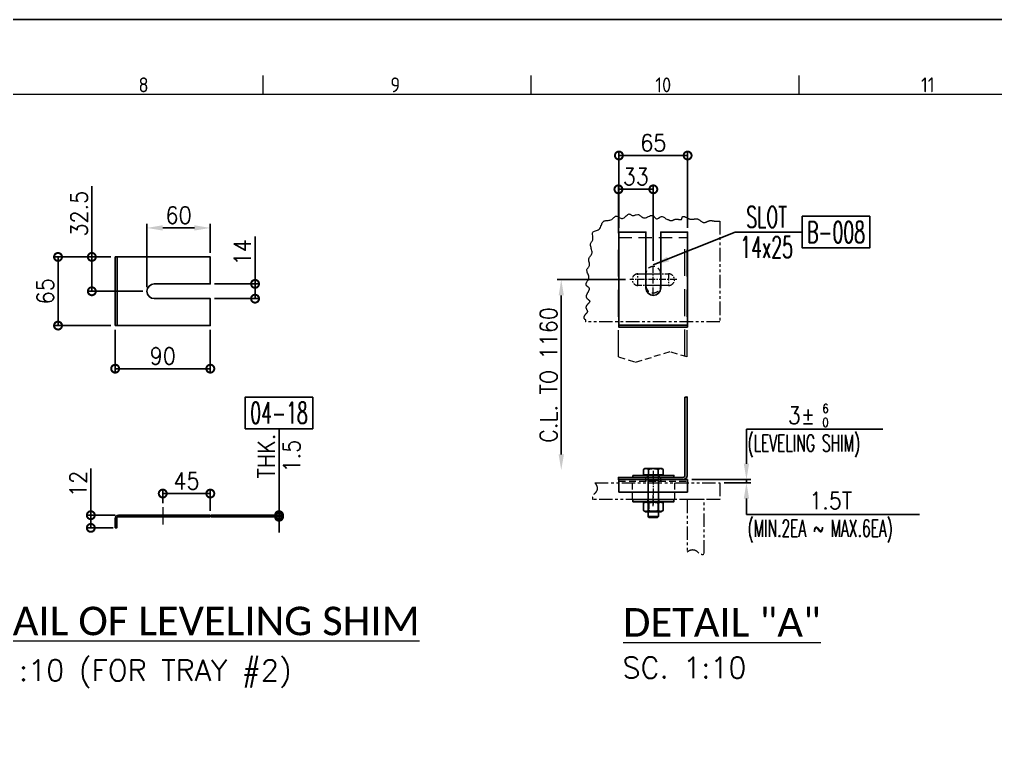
# Model space of a CAD drawing. Header units: inches. Extents: x -15980 to 45789, y -23276 to 2417.
# Drawn here: x 18650 to 20959, y -14637 to -12919 of the extents above; entities that cross this region are included whole.
import ezdxf
from ezdxf.enums import TextEntityAlignment as Align

# ---------------------------------------------------------------- set-up
doc = ezdxf.new("R2010")
doc.units = ezdxf.units.IN
doc.header["$MEASUREMENT"] = 0
for name, pattern in [('CENTER', [50.8, 31.75, -6.35, 6.35, -6.35]), ('HIDDEN', [9.525, 6.35, -3.175]), ('HIDDENX2', [19.05, 12.7, -6.35]), ('PHANTOMX2', [127, 63.5, -12.7, 12.7, -12.7, 12.7, -12.7])]:
    doc.linetypes.add(name, pattern=pattern)
for name, color, linetype, lineweight in [('CADRE', 254, 'Continuous', 5), ('Center line', 181, 'CENTER', 5), ('HATCH', 130, 'PHANTOMX2', 9), ('HIDDEN', 211, 'HIDDEN', 5), ('HIDDEN LINES', 211, 'HIDDENX2', 5), ('Plot Plan', 9, 'Continuous', 0), ('TEXT', 2, 'Continuous', 13)]:
    doc.layers.add(name, color=color, linetype=linetype, lineweight=lineweight)
doc.layers.add('dim', color=82, linetype='Continuous')
doc.layers.add('Main', color=50, linetype='Continuous')
doc.styles.add('ISO Proportional', font='isocp.shx')
doc.styles.add('ROMANS', font='ROMANS.shx', dxfattribs={"width": 0.9, "bigfont": '@extfont2.shx'})
doc.styles.add('style4', font='calibri.ttf')
doc.dimstyles.new('2.5x25', dxfattribs={"dimscale": 25, "dimtxt": 1.6, "dimasz": 1.5, "dimexe": 0.4, "dimexo": 0.4, "dimgap": 0.4, "dimtad": 1, "dimlfac": 0.4, "dimdsep": 46, "dimtxsty": 'ROMANS', "dimcen": 0, "dimclrd": 256, "dimclre": 256, "dimclrt": 2, "dimadec": 0, "dimazin": 0, "dimtfac": 1, "dimtmove": 0, "dimatfit": 3, "dimfxl": 0.7, "dimlwd": -1, "dimlwe": -1, "dimarcsym": 1})

# ---------------------------------------------------------------- blocks, each defined once
blk = doc.blocks.new('A$C1d663255')
blk.add_line((30, 12), (30, 10.5))
blk.add_lwpolyline([(0, 0), (0, 9, -0.414214), (3, 12), (90, 12), (90, 10.5), (3, 10.5, 0.414214), (1.5, 9), (1.5, 0)], format="xyb", close=True)
at = {"layer": 'Center line'}
blk.add_line((45, 19.5), (45, 3.03), dxfattribs=at)
blk = doc.blocks.new('A$C1850d21e')
blk.add_line((2, 0), (2, 65))
blk.add_lwpolyline([(0, 0), (0, 65), (90, 65), (90, 39.5), (37, 39.5, 1), (37, 25.5), (90, 25.5), (90, 0)], format="xyb", close=True)
blk = doc.blocks.new('_DotSmall')
at = {"color": 0, "linetype": 'ByBlock', "const_width": 0.5}
blk.add_lwpolyline([(-0.0625, 0, 1), (0.0625, 0, 1)], format="xyb", close=True, dxfattribs=at)
blk = doc.blocks.new('*D702')
at = {"layer": 'Defpoints', "color": 0, "transparency": 16777216}
for p in [(18876.5, -13643.4), (19101.5, -13643.4), (18876.5, -13745.4)]:
    blk.add_point(p, dxfattribs=at)
at = {"layer": 'dim', "transparency": 16777216}
for p, q in [((18876.5, -13653.4), (18876.5, -13755.4)), ((19101.5, -13653.4), (19101.5, -13755.4)), ((19101.5, -13745.4), (18876.5, -13745.4))]:
    blk.add_line(p, q, dxfattribs=at)
at = {"layer": 'dim', "transparency": 16777216, "xscale": 37.5, "yscale": 37.5, "zscale": 37.5, "rotation": 180}
blk.add_blockref('_DotSmall', (18876.5, -13745.4), dxfattribs=at)
at = {"layer": 'dim', "transparency": 16777216, "xscale": 37.5, "yscale": 37.5, "zscale": 37.5}
blk.add_blockref('_DotSmall', (19101.5, -13745.4), dxfattribs=at)
at = {"layer": 'dim', "color": 2, "transparency": 16777216, "insert": (18989, -13715.4), "char_height": 40, "attachment_point": 5, "style": 'ROMANS'}
blk.add_mtext('90', dxfattribs=at)
blk = doc.blocks.new('*D703')
at = {"layer": 'Defpoints', "color": 0, "transparency": 16777216}
for p in [(19101.5, -13544.7), (19207.4, -13544.7), (19101.5, -13579.7)]:
    blk.add_point(p, dxfattribs=at)
at = {"layer": 'dim', "transparency": 16777216}
for p, q in [((19207.4, -13544.7), (19207.4, -13432.3)), ((19111.5, -13544.7), (19217.4, -13544.7)), ((19207.4, -13579.7), (19207.4, -13544.7)), ((19111.5, -13579.7), (19217.4, -13579.7))]:
    blk.add_line(p, q, dxfattribs=at)
at = {"layer": 'dim', "transparency": 16777216, "xscale": 37.5, "yscale": 37.5, "zscale": 37.5}
for p, rotation in [((19207.4, -13544.7), 90), ((19207.4, -13579.7), 270)]:
    blk.add_blockref('_DotSmall', p, dxfattribs=dict(at, rotation=rotation))
at = {"layer": 'dim', "color": 2, "transparency": 16777216, "insert": (19177.4, -13469.8), "char_height": 40, "attachment_point": 5, "rotation": 90, "style": 'ROMANS'}
blk.add_mtext('14', dxfattribs=at)
blk = doc.blocks.new('*D704')
at = {"layer": 'Defpoints', "color": 0, "transparency": 16777216}
for p in [(18951.5, -13412.3), (19101.5, -13480.9), (18951.5, -13562.2)]:
    blk.add_point(p, dxfattribs=at)
at = {"layer": 'dim', "transparency": 16777216}
for p, q in [((18951.5, -13552.2), (18951.5, -13402.3)), ((19064, -13412.3), (18989, -13412.3)), ((19101.5, -13470.9), (19101.5, -13402.3))]:
    blk.add_line(p, q, dxfattribs=at)
for points in [[(18989, -13406), (18989, -13418.5), (18951.5, -13412.3)], [(19064, -13406), (19064, -13418.5), (19101.5, -13412.3)]]:
    blk.add_solid(points, dxfattribs=at)
at = {"layer": 'dim', "color": 2, "transparency": 16777216, "insert": (19026.5, -13382.3), "char_height": 40, "attachment_point": 5, "style": 'ROMANS'}
blk.add_mtext('60', dxfattribs=at)
blk = doc.blocks.new('*D705')
at = {"layer": 'Defpoints', "color": 0, "transparency": 16777216}
for p in [(18821.2, -13480.9), (18876.5, -13480.9), (18951.5, -13562.2)]:
    blk.add_point(p, dxfattribs=at)
at = {"layer": 'dim', "transparency": 16777216}
for p, q in [((18821.2, -13480.9), (18821.2, -13313.7)), ((18866.5, -13480.9), (18811.2, -13480.9)), ((18821.2, -13562.2), (18821.2, -13480.9)), ((18941.5, -13562.2), (18811.2, -13562.2))]:
    blk.add_line(p, q, dxfattribs=at)
at = {"layer": 'dim', "transparency": 16777216, "xscale": 37.5, "yscale": 37.5, "zscale": 37.5}
for p, rotation in [((18821.2, -13480.9), 90), ((18821.2, -13562.2), 270)]:
    blk.add_blockref('_DotSmall', p, dxfattribs=dict(at, rotation=rotation))
at = {"layer": 'dim', "color": 2, "transparency": 16777216, "insert": (18791.2, -13378.6), "char_height": 40, "attachment_point": 5, "rotation": 90, "style": 'ROMANS'}
blk.add_mtext('32.5', dxfattribs=at)
blk = doc.blocks.new('*D706')
at = {"layer": 'Defpoints', "color": 0, "transparency": 16777216}
for p in [(18741.2, -13480.9), (18876.5, -13480.9), (18876.5, -13643.4)]:
    blk.add_point(p, dxfattribs=at)
at = {"layer": 'dim', "transparency": 16777216}
for p, q in [((18866.5, -13480.9), (18731.2, -13480.9)), ((18741.2, -13643.4), (18741.2, -13480.9)), ((18866.5, -13643.4), (18731.2, -13643.4))]:
    blk.add_line(p, q, dxfattribs=at)
at = {"layer": 'dim', "transparency": 16777216, "xscale": 37.5, "yscale": 37.5, "zscale": 37.5}
for p, rotation in [((18741.2, -13480.9), 90), ((18741.2, -13643.4), 270)]:
    blk.add_blockref('_DotSmall', p, dxfattribs=dict(at, rotation=rotation))
at = {"layer": 'dim', "color": 2, "transparency": 16777216, "insert": (18711.2, -13562.2), "char_height": 40, "attachment_point": 5, "rotation": 90, "style": 'ROMANS'}
blk.add_mtext('65', dxfattribs=at)
blk = doc.blocks.new('*D707')
at = {"layer": 'Defpoints', "color": 0, "transparency": 16777216}
for p in [(19101.5, -14041), (18989, -14073.4), (19101.5, -14092.2)]:
    blk.add_point(p, dxfattribs=at)
at = {"layer": 'dim', "transparency": 16777216}
for p, q in [((18989, -14063.4), (18989, -14031)), ((19101.5, -14082.2), (19101.5, -14031)), ((18989, -14041), (19101.5, -14041))]:
    blk.add_line(p, q, dxfattribs=at)
at = {"layer": 'dim', "transparency": 16777216, "xscale": 37.5, "yscale": 37.5, "zscale": 37.5, "rotation": 180}
blk.add_blockref('_DotSmall', (18989, -14041), dxfattribs=at)
at = {"layer": 'dim', "transparency": 16777216, "xscale": 37.5, "yscale": 37.5, "zscale": 37.5}
blk.add_blockref('_DotSmall', (19101.5, -14041), dxfattribs=at)
at = {"layer": 'dim', "color": 2, "transparency": 16777216, "insert": (19045.3, -14011), "char_height": 40, "attachment_point": 5, "style": 'ROMANS'}
blk.add_mtext('45', dxfattribs=at)
blk = doc.blocks.new('*D708')
at = {"layer": 'Defpoints', "color": 0, "transparency": 16777216}
for p in [(18818.8, -14092.2), (18886.5, -14092.2), (18881.5, -14122.2)]:
    blk.add_point(p, dxfattribs=at)
at = {"layer": 'dim', "transparency": 16777216}
for p, q in [((18818.8, -14092.2), (18818.8, -13981.5)), ((18876.5, -14092.2), (18808.8, -14092.2)), ((18818.8, -14122.2), (18818.8, -14092.2)), ((18871.5, -14122.2), (18808.8, -14122.2))]:
    blk.add_line(p, q, dxfattribs=at)
at = {"layer": 'dim', "transparency": 16777216, "xscale": 37.5, "yscale": 37.5, "zscale": 37.5}
for p, rotation in [((18818.8, -14092.2), 90), ((18818.8, -14122.2), 270)]:
    blk.add_blockref('_DotSmall', p, dxfattribs=dict(at, rotation=rotation))
at = {"layer": 'dim', "color": 2, "transparency": 16777216, "insert": (18788.8, -14018.1), "char_height": 40, "attachment_point": 5, "rotation": 90, "style": 'ROMANS'}
blk.add_mtext('12', dxfattribs=at)
blk = doc.blocks.new('*D709')
at = {"layer": 'Defpoints', "color": 0, "transparency": 16777216}
for p in [(19093.4, -14092.2), (19093.4, -14095.9), (19264.1, -14092.2)]:
    blk.add_point(p, dxfattribs=at)
at = {"layer": 'dim', "transparency": 16777216}
for p, q in [((19264.1, -14092.2), (19264.1, -13887.4)), ((19103.4, -14092.2), (19274.1, -14092.2)), ((19103.4, -14095.9), (19274.1, -14095.9)), ((19264.1, -14095.9), (19264.1, -14092.2)), ((19264.1, -14095.9), (19264.1, -14133.4))]:
    blk.add_line(p, q, dxfattribs=at)
at = {"layer": 'dim', "transparency": 16777216, "xscale": 37.5, "yscale": 37.5, "zscale": 37.5}
for p, rotation in [((19264.1, -14092.2), 270), ((19264.1, -14095.9), 90)]:
    blk.add_blockref('_DotSmall', p, dxfattribs=dict(at, rotation=rotation))
at = {"layer": 'dim', "color": 2, "transparency": 16777216, "char_height": 40, "attachment_point": 5, "rotation": 90, "style": 'ROMANS'}
for s, insert in [('THK.', (19234.1, -13952.3)), ('1.5', (19294.1, -13952.3))]:
    blk.add_mtext(s, dxfattribs=dict(at, insert=insert))
blk = doc.blocks.new('A$C8f29f892')
at = {"ltscale": 0.1}
blk.add_lwpolyline([(36.67, 0), (7.67, 0, -1), (7.67, 11), (36.67, 11, -1)], format="xyb", close=True, dxfattribs=at)
at = {"layer": 'Center line', "ltscale": 0.2}
for p, q in [((7.67, 0), (7.67, 11)), ((36.67, 11), (36.67, 0)), ((0, 5.5), (44.35, 5.5))]:
    blk.add_line(p, q, dxfattribs=at)
blk = doc.blocks.new('A$C29e43dee')
at = {"layer": 'Center line', "ltscale": 0.2}
for p, q in [((65.71, 75.03), (65.71, 102.86)), ((58.71, 94.44), (72.71, 94.44)), ((72.71, 83.44), (58.71, 83.44))]:
    blk.add_line(p, q, dxfattribs=at)
at = {"layer": 'HATCH', "linetype": 'Continuous'}
for p, q in [((28.32, 147.69), (28.94, 148.21)), ((28.94, 148.21), (29.57, 148.63)), ((29.57, 148.63), (30.09, 148.94)), ((30.09, 148.94), (30.72, 149.15)), ((30.72, 149.15), (31.34, 149.05)), ((31.34, 149.05), (32.07, 148.73)), ((32.07, 148.73), (32.69, 148.32)), ((32.69, 148.32), (33.42, 147.9)), ((33.42, 147.9), (34.88, 147.07)), ((38.01, 147.59), (38.74, 148.11)), ((38.74, 148.11), (39.47, 148.73)), ((39.47, 148.73), (40.19, 149.46)), ((40.19, 149.46), (40.92, 150.09)), ((40.92, 150.09), (41.65, 150.61)), ((41.65, 150.61), (42.17, 150.92)), ((42.17, 150.92), (42.8, 151.13)), ((42.8, 151.13), (43.32, 151.03)), ((43.32, 151.03), (43.84, 150.92)), ((43.84, 150.92), (44.26, 150.61)), ((44.26, 150.61), (44.78, 150.3)), ((44.78, 150.3), (45.19, 149.98)), ((45.19, 149.98), (45.72, 149.78)), ((45.72, 149.78), (46.34, 149.67)), ((46.34, 149.67), (46.86, 149.67)), ((46.86, 149.67), (47.59, 149.78)), ((47.59, 149.78), (48.22, 149.98)), ((48.22, 149.98), (48.94, 150.19)), ((48.94, 150.19), (49.57, 150.4)), ((49.57, 150.4), (51.03, 150.61)), ((51.03, 150.61), (51.65, 150.51)), ((51.65, 150.51), (52.38, 150.19)), ((52.38, 150.19), (53.01, 149.78)), ((53.01, 149.78), (53.63, 149.36)), ((53.63, 149.36), (54.26, 148.84)), ((54.26, 148.84), (54.99, 148.32)), ((54.99, 148.32), (55.72, 147.9)), ((55.72, 147.9), (56.44, 147.59)), ((58.22, 147.59), (59.15, 147.9)), ((59.15, 147.9), (60.19, 148.32)), ((60.19, 148.32), (61.24, 148.73)), ((61.24, 148.73), (62.17, 149.15)), ((62.17, 149.15), (63.11, 149.57)), ((63.11, 149.57), (64.05, 149.78)), ((64.05, 149.78), (64.78, 149.78)), ((64.78, 149.78), (65.4, 149.67)), ((65.4, 149.67), (66.03, 149.26)), ((66.03, 149.26), (66.44, 148.73)), ((66.44, 148.73), (66.86, 148.21)), ((66.86, 148.21), (67.69, 147.17)), ((70.51, 147.17), (71.97, 148.01)), ((71.97, 148.01), (72.69, 148.42)), ((72.69, 148.42), (73.53, 148.63)), ((73.53, 148.63), (74.26, 148.63)), ((74.26, 148.63), (74.99, 148.53)), ((74.99, 148.53), (75.61, 148.11)), ((75.61, 148.11), (76.34, 147.69)), ((15.61, 138.42), (16.03, 139.46)), ((16.03, 139.46), (16.55, 140.51)), ((16.55, 140.51), (17.38, 142.59)), ((17.38, 142.59), (17.9, 143.42)), ((17.9, 143.42), (18.53, 144.05)), ((18.53, 144.05), (19.26, 144.57)), ((19.26, 144.57), (20.09, 144.78)), ((20.09, 144.78), (20.92, 144.98)), ((20.92, 144.98), (21.86, 145.09)), ((21.86, 145.09), (22.9, 145.09)), ((22.9, 145.09), (23.84, 145.19)), ((23.84, 145.19), (24.67, 145.3)), ((24.67, 145.3), (25.61, 145.51)), ((25.61, 145.51), (26.34, 145.92)), ((26.34, 145.92), (27.07, 146.44)), ((27.07, 146.44), (27.69, 147.07)), ((27.69, 147.07), (28.32, 147.69)), ((34.88, 147.07), (35.72, 146.86)), ((35.72, 146.86), (36.44, 146.86)), ((36.44, 146.86), (37.17, 147.07)), ((37.17, 147.07), (38.01, 147.59)), ((56.44, 147.59), (57.28, 147.48)), ((57.28, 147.48), (58.22, 147.59)), ((67.69, 147.17), (68.22, 146.86)), ((68.22, 146.86), (68.63, 146.65)), ((68.63, 146.65), (69.26, 146.65)), ((69.26, 146.65), (69.88, 146.86)), ((69.88, 146.86), (70.51, 147.17)), ((76.34, 147.69), (77.07, 147.17)), ((77.07, 147.17), (77.69, 146.65)), ((77.69, 146.65), (78.42, 146.23)), ((78.42, 146.23), (79.15, 145.92)), ((79.15, 145.92), (79.88, 145.82)), ((79.88, 145.82), (79.99, 145.82)), ((8.11, 132.59), (8.22, 133.32)), ((8.22, 131.86), (8.11, 132.59)), ((8.22, 133.32), (8.42, 133.94)), ((8.42, 129.98), (8.22, 131.86)), ((8.42, 133.94), (8.84, 134.36)), ((8.63, 129.15), (8.42, 129.98)), ((8.84, 134.36), (9.47, 134.67)), ((9.47, 134.67), (10.19, 134.98)), ((10.19, 134.98), (11.03, 135.19)), ((11.03, 135.19), (11.97, 135.4)), ((11.97, 135.4), (12.8, 135.71)), ((12.8, 135.71), (13.63, 136.13)), ((13.63, 136.13), (14.47, 136.76)), ((14.47, 136.76), (15.09, 137.48)), ((15.09, 137.48), (15.61, 138.42)), ((6.24, 122.17), (6.34, 122.9)), ((6.34, 121.34), (6.24, 122.17)), ((6.34, 122.9), (6.65, 123.63)), ((6.55, 120.4), (6.34, 121.34)), ((6.76, 119.36), (6.55, 120.4)), ((6.65, 123.63), (6.97, 124.26)), ((6.97, 124.26), (7.38, 124.78)), ((7.38, 124.78), (7.8, 125.4)), ((7.8, 125.4), (8.11, 126.03)), ((8.11, 126.03), (8.42, 126.65)), ((8.42, 126.65), (8.63, 127.38)), ((8.63, 127.38), (8.63, 129.15)), ((5.82, 110.82), (6.34, 111.55)), ((6.34, 111.55), (6.86, 112.17)), ((7.07, 118.32), (6.76, 119.36)), ((6.86, 112.17), (7.28, 112.9)), ((7.38, 117.38), (7.07, 118.32)), ((7.28, 112.9), (7.59, 113.63)), ((7.59, 116.34), (7.38, 117.38)), ((7.8, 115.4), (7.59, 116.34)), ((7.59, 113.63), (7.8, 114.46)), ((7.8, 114.46), (7.8, 115.4)), ((4.67, 108.01), (4.78, 108.73)), ((4.67, 107.17), (4.67, 108.01)), ((4.78, 106.34), (4.67, 107.17)), ((4.78, 108.73), (4.99, 109.46)), ((4.99, 105.51), (4.78, 106.34)), ((4.78, 101.23), (5.09, 101.86)), ((4.99, 109.46), (5.4, 110.19)), ((5.19, 104.67), (4.99, 105.51)), ((5.09, 101.86), (5.3, 102.48)), ((5.3, 103.94), (5.19, 104.67)), ((5.4, 103.11), (5.3, 103.94)), ((5.3, 102.48), (5.4, 103.11)), ((5.4, 110.19), (5.82, 110.82)), ((2.8, 97.69), (2.9, 98.42)), ((3.01, 96.96), (2.8, 97.69)), ((2.9, 98.42), (3.22, 99.05)), ((3.22, 96.03), (3.01, 96.96)), ((3.22, 99.05), (3.53, 99.57)), ((3.53, 95.09), (3.22, 96.03)), ((3.53, 99.57), (3.94, 100.19)), ((3.94, 94.15), (3.53, 95.09)), ((3.94, 100.19), (4.36, 100.71)), ((4.26, 93.11), (3.94, 94.15)), ((4.57, 92.17), (4.26, 93.11)), ((4.36, 100.71), (4.78, 101.23)), ((4.26, 88.84), (4.36, 89.05)), ((4.36, 89.05), (4.67, 90.09)), ((4.67, 91.13), (4.57, 92.17)), ((4.67, 90.09), (4.67, 91.13))]:
    blk.add_line(p, q, dxfattribs=at)
at = {"layer": 'HATCH', "ltscale": 0.2}
blk.add_lwpolyline([(128.71, 144.31), (128.71, 48.94), (1.5, 48.94)], dxfattribs=at)
at = {"layer": 'HATCH'}
for points in [[(79.99, 145.82), (82.97, 144.81), (85.38, 145.8), (89.03, 146.14), (92.52, 146.22), (93.18, 148.21), (100.32, 146.3), (107.8, 146.38), (113.71, 142.98), (118.42, 144.64), (124.48, 144.31), (128.71, 144.31)], [(4.26, 88.84), (2.03, 83.65), (4.7, 81.39), (4.16, 77.66), (2.43, 71.81), (5.5, 68.61), (3.23, 65.29), (1.96, 62.41), (3.37, 58.63), (0.84, 55.31), (0.3, 52.11), (1.5, 50.92), (1.5, 48.94)]]:
    blk.add_spline(points, degree=3, dxfattribs=at)
at = {"layer": 'HIDDEN LINES', "ltscale": 2}
for p, q in [((32.71, 15.72), (32.71, 128.94)), ((95.71, 16.33), (95.71, 128.94)), ((97.71, 15.72), (97.71, 128.94))]:
    blk.add_line(p, q, dxfattribs=at)
at = {"layer": 'HIDDEN LINES'}
blk.add_line((32.71, 128.94), (97.71, 128.94), dxfattribs=at)
at = {"layer": 'HIDDEN LINES', "ltscale": 0.5}
for p, q in [((81.46, 20.72), (65.21, 15.72)), ((97.71, 15.72), (81.46, 20.72)), ((32.71, 15.72), (48.96, 10.72)), ((48.96, 10.72), (65.21, 15.72))]:
    blk.add_line(p, q, dxfattribs=at)
blk.add_lwpolyline([(58.71, 94.44, -1), (72.71, 94.44), (72.71, 83.44, -1), (58.71, 83.44)], format="xyb", close=True, dxfattribs=at)
at = {"layer": 'HATCH', "rotation": 180}
blk.add_blockref('A$C8f29f892', (87.88, 94.44), dxfattribs=at)
blk = doc.blocks.new('A$Ca02f13f2')
for p, q in [((0, 12), (65, 12)), ((0, 0), (0, 12)), ((25.5, 12), (25.5, 10.32)), ((39.5, 12), (39.5, 10)), ((65, 12), (65, 0)), ((65, 0), (0, 0))]:
    blk.add_line(p, q)
at = {"layer": 'HIDDEN'}
blk.add_line((0, 10.5), (65, 10.5), dxfattribs=at)
blk = doc.blocks.new('A$C3d0d33a0')
at = {"layer": 'Main'}
for p, q in [((1.24, 46.4), (0, 45.68)), ((1.24, 46.4), (17.24, 46.4)), ((17.24, 46.4), (18.48, 45.68)), ((0, 40.6), (0, 45.68)), ((0, 40.6), (18.48, 40.6)), ((1.93, 40.6), (1.93, 40)), ((1.93, 40), (16.56, 40)), ((4.24, 40), (4.24, 35.5)), ((4.62, 40.6), (4.62, 45.68)), ((13.86, 40.6), (13.86, 45.68)), ((14.24, 40), (14.24, 35.5)), ((16.56, 40.6), (16.56, 40)), ((18.48, 40.6), (18.48, 45.68)), ((14.24, 35.5), (4.24, 35.5)), ((5.05, 35.5), (4.24, 35.03)), ((4.24, 35.03), (4.24, 0.92)), ((4.24, 35.03), (14.24, 35.03)), ((13.43, 35.5), (14.24, 35.03)), ((14.24, 35.03), (14.24, 0.92)), ((4.24, 0.92), (14.24, 0.92)), ((5.16, 0), (4.24, 0.92)), ((5.16, 0), (13.32, 0)), ((13.32, 0), (14.24, 0.92))]:
    blk.add_line(p, q, dxfattribs=at)
for points, weights in [([(4.62, 45.68), (2.31, 47.02), (0, 45.68)], [1, 1.15455095302, 1]), ([(9.24, 46.4), (7.09, 46.4), (4.62, 45.68)], [1, 1.0380269746, 1]), ([(13.86, 45.68), (11.39, 46.4), (9.24, 46.4)], [1, 1.0380269746, 1]), ([(18.48, 45.68), (16.17, 47.02), (13.86, 45.68)], [1, 1.15455095302, 1])]:
    blk.add_rational_spline(points, weights, degree=2, dxfattribs=at)
blk = doc.blocks.new('A$C705c997b')
at = {"layer": 'HIDDEN'}
for p, q in [((5.05, 9.03), (4.24, 9.5)), ((13.43, 9.03), (14.24, 9.5)), ((5.05, 0.47), (4.24, 0)), ((5.05, 9.03), (13.43, 9.03)), ((5.05, 9.03), (5.05, 0.47)), ((13.43, 0.47), (5.05, 0.47)), ((13.43, 9.03), (13.43, 0.47)), ((13.43, 0.47), (14.24, 0))]:
    blk.add_line(p, q, dxfattribs=at)
at = {"layer": 'Main'}
for p, q in [((1.99, 9.5), (0, 8.35)), ((16.49, 9.5), (1.99, 9.5)), ((16.49, 9.5), (18.48, 8.35)), ((0, 1.15), (0, 8.35)), ((1.99, 0), (0, 1.15)), ((4.62, 1.15), (4.62, 8.35)), ((13.86, 1.15), (13.86, 8.35)), ((16.49, 0), (18.48, 1.15)), ((18.48, 1.15), (18.48, 8.35)), ((16.49, 0), (1.99, 0))]:
    blk.add_line(p, q, dxfattribs=at)
for points in [[(4.62, 8.35), (2.31, 9.68), (0, 8.35)], [(0, 1.15), (2.31, -0.18), (4.62, 1.15)], [(13.86, 8.35), (9.24, 9.68), (4.62, 8.35)], [(4.62, 1.15), (9.24, -0.18), (13.86, 1.15)], [(18.48, 8.35), (16.17, 9.68), (13.86, 8.35)], [(13.86, 1.15), (16.17, -0.18), (18.48, 1.15)]]:
    blk.add_rational_spline(points, [1, 1.15470053838, 1], degree=2, dxfattribs=at)
blk = doc.blocks.new('A$Cabe476d8')
at = {"layer": 'Center line'}
blk.add_line((19.5, 10.4), (19.5, 0), dxfattribs=at)
at = {"layer": 'HIDDEN'}
for p, q in [((14, 4.2), (14, 6.2)), ((25, 6.2), (25, 4.2))]:
    blk.add_line(p, q, dxfattribs=at)
at = {"layer": 'Main'}
blk.add_lwpolyline([(0, 6.2), (39, 6.2), (39, 4.2), (0, 4.2)], close=True, dxfattribs=at)
blk = doc.blocks.new('A$Ce41982fa')
blk.add_lwpolyline([(87.52, 148.8), (87.52, 74.81, -0.414214), (85.52, 72.81), (24.52, 72.81), (24.52, 70.81), (85.52, 70.81, 0.414214), (89.52, 74.81), (89.52, 149.01)], format="xyb")
blk.add_open_spline([(87.52, 148.8), (87.75, 148.93), (88.12, 149.14), (88.68, 148.73), (89.07, 149.2), (89.46, 148.99), (89.52, 149.01)], degree=3, knots=[0, 0, 0, 0, 0.726186, 1.174167, 1.608493, 1.987946, 1.987946, 1.987946, 1.987946])
at = {"layer": 'Center line', "ltscale": 0.1}
blk.add_line((57.52, 68.31), (57.52, 75.31), dxfattribs=at)
at = {"layer": 'Center line', "ltscale": 0.2}
blk.add_line((57.52, 72.47), (57.52, 47.15), dxfattribs=at)
at = {"layer": 'HATCH', "ltscale": 0.2}
for points in [[(2.26, 67.81), (120.52, 67.81), (120.52, 51.81), (0.76, 51.81)], [(105.52, 0.76), (105.52, 51.81), (89.52, 51.81), (89.52, 2.26)]]:
    blk.add_lwpolyline(points, dxfattribs=at)
for points in [[(2.26, 67.81), (4.46, 63.07), (2.92, 58.47), (0.76, 56.03), (0.76, 51.81), (1.51, 51.89)], [(89.52, 2.26), (94.26, 4.46), (98.86, 2.92), (101.3, 0.76), (105.52, 0.76), (105.44, 1.51)]]:
    blk.add_spline(points, degree=3, dxfattribs=at)
at = {"layer": 'HIDDEN'}
for p, q in [((37.52, 67.81), (37.52, 51.81)), ((77.52, 67.81), (77.52, 51.81))]:
    blk.add_line(p, q, dxfattribs=at)
at = {"layer": 'HIDDEN', "ltscale": 0.2}
for p, q in [((50.52, 70.81), (50.52, 72.81)), ((64.52, 70.81), (64.52, 72.81))]:
    blk.add_line(p, q, dxfattribs=at)
for name, p in [('A$Cabe476d8', (38.02, 68.61)), ('A$C3d0d33a0', (48.28, 34.81)), ('A$Ca02f13f2', (25.02, 58.81)), ('A$C705c997b', (48.28, 40.31))]:
    blk.add_blockref(name, p)
at = {"xscale": -1, "rotation": 180}
blk.add_blockref('A$Cabe476d8', (38.02, 56.01), dxfattribs=at)
blk = doc.blocks.new('*D710')
at = {"layer": 'Defpoints', "color": 0, "transparency": 16777216}
for p in [(20094.2, -13534.7), (19931.9, -13985.9), (19931.9, -13985.9)]:
    blk.add_point(p, dxfattribs=at)
at = {"layer": 'dim', "transparency": 16777216}
for p, q in [((20084.2, -13534.7), (19921.9, -13534.7)), ((19931.9, -13572.2), (19931.9, -13948.4))]:
    blk.add_line(p, q, dxfattribs=at)
for points in [[(19925.7, -13572.2), (19938.2, -13572.2), (19931.9, -13534.7)], [(19925.7, -13948.4), (19938.2, -13948.4), (19931.9, -13985.9)]]:
    blk.add_solid(points, dxfattribs=at)
at = {"layer": 'dim', "color": 2, "transparency": 16777216, "insert": (19901.9, -13760.3), "char_height": 40, "attachment_point": 5, "rotation": 90, "style": 'ROMANS'}
blk.add_mtext('C.L. TO 1160', dxfattribs=at)
blk = doc.blocks.new('*D711')
at = {"layer": 'Defpoints', "color": 0, "transparency": 16777216}
for p in [(20068.4, -13240.9), (20068.4, -13422.2), (20230.9, -13422.2)]:
    blk.add_point(p, dxfattribs=at)
at = {"layer": 'dim', "transparency": 16777216}
for p, q in [((20068.4, -13412.2), (20068.4, -13230.9)), ((20230.9, -13412.2), (20230.9, -13230.9)), ((20230.9, -13240.9), (20068.4, -13240.9))]:
    blk.add_line(p, q, dxfattribs=at)
at = {"layer": 'dim', "transparency": 16777216, "xscale": 37.5, "yscale": 37.5, "zscale": 37.5, "rotation": 180}
blk.add_blockref('_DotSmall', (20068.4, -13240.9), dxfattribs=at)
at = {"layer": 'dim', "transparency": 16777216, "xscale": 37.5, "yscale": 37.5, "zscale": 37.5}
blk.add_blockref('_DotSmall', (20230.9, -13240.9), dxfattribs=at)
at = {"layer": 'dim', "color": 2, "transparency": 16777216, "insert": (20149.7, -13210.9), "char_height": 40, "attachment_point": 5, "style": 'ROMANS'}
blk.add_mtext('65', dxfattribs=at)
blk = doc.blocks.new('*D644')
at = {"layer": 'Defpoints', "color": 0, "transparency": 16777216}
for p in [(20067.2, -13320.9), (20067.2, -13434.7), (20149.7, -13499.9)]:
    blk.add_point(p, dxfattribs=at)
at = {"layer": 'dim', "transparency": 16777216}
for p, q in [((20067.2, -13424.7), (20067.2, -13310.9)), ((20149.7, -13320.9), (20067.2, -13320.9)), ((20149.7, -13489.9), (20149.7, -13310.9))]:
    blk.add_line(p, q, dxfattribs=at)
at = {"layer": 'dim', "transparency": 16777216, "xscale": 37.5, "yscale": 37.5, "zscale": 37.5, "rotation": 180}
blk.add_blockref('_DotSmall', (20067.2, -13320.9), dxfattribs=at)
at = {"layer": 'dim', "transparency": 16777216, "xscale": 37.5, "yscale": 37.5, "zscale": 37.5}
blk.add_blockref('_DotSmall', (20149.7, -13320.9), dxfattribs=at)
at = {"layer": 'dim', "color": 2, "transparency": 16777216, "insert": (20108.4, -13290.9), "char_height": 40, "attachment_point": 5, "style": 'ROMANS'}
blk.add_mtext('33', dxfattribs=at)
blk = doc.blocks.new('A$Ceb6babff')
at = {"layer": 'CADRE', "color": 2}
for p, q in [((5250, 7291.7), (5250, 7247.5)), ((5884.2, 7291.7), (5884.2, 7247.5)), ((6518.3, 7291.7), (6518.3, 7247.5))]:
    blk.add_line(p, q, dxfattribs=at)
at = {"layer": 'CADRE', "color": 8}
blk.add_lwpolyline([(0, 0), (10500, 0), (10500, 7424.2), (0, 7424.2)], close=True, dxfattribs=at)
at = {"layer": 'CADRE', "color": 4}
blk.add_lwpolyline([(176.8, 7247.5), (10323.2, 7247.5), (10323.2, 176.8), (176.8, 176.8)], close=True, dxfattribs=at)
at = {"layer": 'Plot Plan', "linetype": 'ByBlock'}
blk.add_lwpolyline([(10500, 0), (0, 0), (0, 7424.2), (10500, 7424.2)], close=True, dxfattribs=at)
at = {"layer": 'CADRE', "color": 2, "style": 'ISO Proportional'}
for s, height, p in [('8', 35.4, (4968, 7269.6)), ('9', 35.4, (5563.5, 7269.6)), ('10', 35.35, (6197.7, 7269.6)), ('11', 35.35, (6823.6, 7269.6))]:
    blk.add_text(s, height=height, dxfattribs=at).set_placement(p, align=Align.MIDDLE)

msp = doc.modelspace()

# ---------------------------------------------------------------- linework, layer by layer
at = {"layer": 'dim'}
for p, q in [((20370.14, -13970.422), (20370.14, -13888.922)), ((20370.14, -13888.922), (20693.15, -13888.922)), ((20240.931, -14007.922), (20380.14, -14007.922)), ((20317.181, -14015.422), (20380.14, -14015.422)), ((20370.14, -14015.422), (20370.14, -14007.922)), ((20370.14, -14052.922), (20370.14, -14090.422)), ((20370.14, -14090.422), (20779.204, -14090.422))]:
    msp.add_line(p, q, dxfattribs=at)
for points in [[(20661.984, -13384.734), (20661.984, -13459.734), (20501.984, -13459.734), (20501.984, -13384.734)], [(19344.098, -13812.448), (19344.098, -13887.448), (19184.098, -13887.448), (19184.098, -13812.448)]]:
    msp.add_lwpolyline(points, close=True, dxfattribs=at)
for points in [[(20363.89, -13970.422), (20376.39, -13970.422), (20370.14, -14007.922)], [(20363.89, -14052.922), (20376.39, -14052.922), (20370.14, -14015.422)]]:
    msp.add_solid(points, dxfattribs=at)

# ---------------------------------------------------------------- block references
msp.add_blockref('A$Ceb6babff', (13975.598, -20343.245))
at = {"xscale": 2.5, "yscale": 2.5, "zscale": 2.5}
for name, p in [('A$C29e43dee', (19985.413, -13757.059)), ('A$C1850d21e', (18876.515, -13643.434)), ('A$Ce41982fa', (20005.881, -14184.954)), ('A$C1d663255', (18876.515, -14122.162))]:
    msp.add_blockref(name, p, dxfattribs=at)
at = {"xscale": 2.5, "yscale": 2.5, "zscale": 2.5, "rotation": 90}
msp.add_blockref('A$C1850d21e', (20230.931, -13647.197), dxfattribs=at)

# ---------------------------------------------------------------- texts
at = {"layer": 'dim', "color": 2, "style": 'ROMANS'}
for s, height, width, p in [('6', 20, 0.9, (20549.711, -13849.747)), ('3±', 40, 0.9, (20468.042, -13876.058)), ('0', 20, 0.9, (20549.711, -13882.72)), ('(LEVELING SHIM)', 40, 0.6, (20372.911, -13941.615)), ('1.5T', 40, 0.9, (20518.746, -14077.558)), ('(MIN.2EA ~ MAX.6EA)', 40, 0.6, (20372.911, -14143.115))]:
    msp.add_text(s, height=height, dxfattribs=dict(at, width=width)).set_placement(p)
at = {"layer": 'TEXT', "ltscale": 0.5, "style": 'ROMANS', "width": 0.6}
for s, rotation, p in [('SLOT', 359.999944, (20417.77, -13386.65)), ('B-008', 359.999944, (20581.984, -13422.234)), ('14x25', 0.000056, (20417.77, -13457.817)), ('04-18', 359.999944, (19264.098, -13849.948))]:
    msp.add_text(s, height=50, rotation=rotation, dxfattribs=at).set_placement(p, align=Align.MIDDLE_CENTER)
at = {"layer": 'TEXT', "style": 'style4'}
for s, p in [('%%UDETAIL OF LEVELING SHIM', (19031.692, -14342.548)), ('%%UDETAIL "A"', (20312.102, -14345.94))]:
    msp.add_text(s, height=67.5, dxfattribs=at).set_placement(p, align=Align.MIDDLE_CENTER)
at = {"layer": 'TEXT', "ltscale": 0.5, "style": 'ROMANS'}
for s, p in [('SC. 1:10 (FOR TRAY #2)', (18462.457, -14484.318)), ('SC. 1:10', (20076.6, -14478.16))]:
    msp.add_text(s, height=50, dxfattribs=at).set_placement(p)

# ---------------------------------------------------------------- dimensions: what is measured, and where the dimension line sits
at = {"layer": 'dim'}
dim = msp.add_linear_dim(base=(20068.431, -13240.949), p1=(20230.931, -13422.197), p2=(20068.431, -13422.197), dimstyle='2.5x25', override={"dimblk1": 'DotSmall', "dimblk2": 'DotSmall', "dimsah": 1, "dimtmove": 0}, dxfattribs=at)
dim.commit()
dim.dimension.update_dxf_attribs({"geometry": '*D711', "text_midpoint": (20149.681, -13240.949), "dimtype": 160})
for base, p1, p2, override, picture, middle in [((20067.181, -13320.949), (20149.681, -13499.9), (20067.181, -13434.697), {"dimblk1": 'DotSmall', "dimblk2": 'DotSmall', "dimsah": 1, "dimtmove": 0}, '*D644', (20108.431, -13290.949)), ((18876.515, -13745.379), (19101.515, -13643.434), (18876.515, -13643.434), {"dimblk1": 'DotSmall', "dimblk2": 'DotSmall', "dimsah": 1}, '*D702', (18989.015, -13715.379)), ((19101.515, -14040.982), (18989.015, -14073.41), (19101.515, -14092.162), {"dimblk1": 'DotSmall', "dimblk2": 'DotSmall', "dimsah": 1}, '*D707', (19045.265, -14010.982))]:
    dim = msp.add_linear_dim(base=base, p1=p1, p2=p2, dimstyle='2.5x25', override=override, dxfattribs=at)
    dim.commit()
    dim.dimension.update_dxf_attribs({"geometry": picture, "text_midpoint": middle})
for base, p1, p2, override, picture, middle in [((18821.17, -13480.934), (18951.515, -13562.184), (18876.515, -13480.934), {"dimblk1": 'DotSmall', "dimblk2": 'DotSmall', "dimsah": 1, "dimtmove": 0}, '*D705', (18791.17, -13378.577)), ((18818.765, -14092.162), (18881.515, -14122.162), (18886.515, -14092.162), {"dimblk1": 'DotSmall', "dimblk2": 'DotSmall', "dimsah": 1}, '*D708', (18788.765, -14018.091))]:
    dim = msp.add_linear_dim(base=base, p1=p1, p2=p2, angle=90, dimstyle='2.5x25', override=override, dxfattribs=at)
    dim.commit()
    dim.dimension.update_dxf_attribs({"geometry": picture, "text_midpoint": middle})
dim = msp.add_linear_dim(base=(18951.515, -13412.26), p1=(19101.515, -13480.934), p2=(18951.515, -13562.184), dimstyle='2.5x25', dxfattribs=at)
dim.commit()
dim.dimension.update_dxf_attribs({"geometry": '*D704', "text_midpoint": (19026.515, -13382.26)})
for base, p1, p2, override, picture, middle in [((19207.37, -13544.684), (19101.515, -13579.684), (19101.515, -13544.684), {"dimblk1": 'DotSmall', "dimblk2": 'DotSmall', "dimsah": 1}, '*D703', (19207.37, -13469.756)), ((18741.17, -13480.934), (18876.515, -13643.434), (18876.515, -13480.934), {"dimblk1": 'DotSmall', "dimblk2": 'DotSmall', "dimsah": 1, "dimtmove": 0}, '*D706', (18741.17, -13562.184))]:
    dim = msp.add_linear_dim(base=base, p1=p1, p2=p2, angle=90, dimstyle='2.5x25', override=override, dxfattribs=at)
    dim.commit()
    dim.dimension.update_dxf_attribs({"geometry": picture, "text_midpoint": middle, "dimtype": 160})
dim = msp.add_linear_dim(base=(19931.941, -13985.894), p1=(20094.246, -13534.697), p2=(19931.941, -13985.894), angle=90, text='C.L. TO 1160', dimstyle='2.5x25', dxfattribs=at)
dim.commit()
dim.dimension.update_dxf_attribs({"geometry": '*D710', "text_midpoint": (19931.941, -13760.296), "dimtype": 160})
dim = msp.add_linear_dim(base=(19264.098, -14092.162), p1=(19093.412, -14095.912), p2=(19093.412, -14092.162), angle=90, text='THK.\\X<>', dimstyle='2.5x25', override={"dimblk1": 'DotSmall', "dimblk2": 'DotSmall', "dimsah": 1}, dxfattribs=at)
dim.commit()
dim.dimension.update_dxf_attribs({"geometry": '*D709', "text_midpoint": (19264.098, -13952.305), "dimtype": 160})

# ---------------------------------------------------------------- leaders
msp.add_leader([(20149.681, -13499.9), (20343.787, -13422.234), (20501.984, -13422.234)], dimstyle='2.5x25', dxfattribs=at)

doc.saveas('drawing.dxf')
